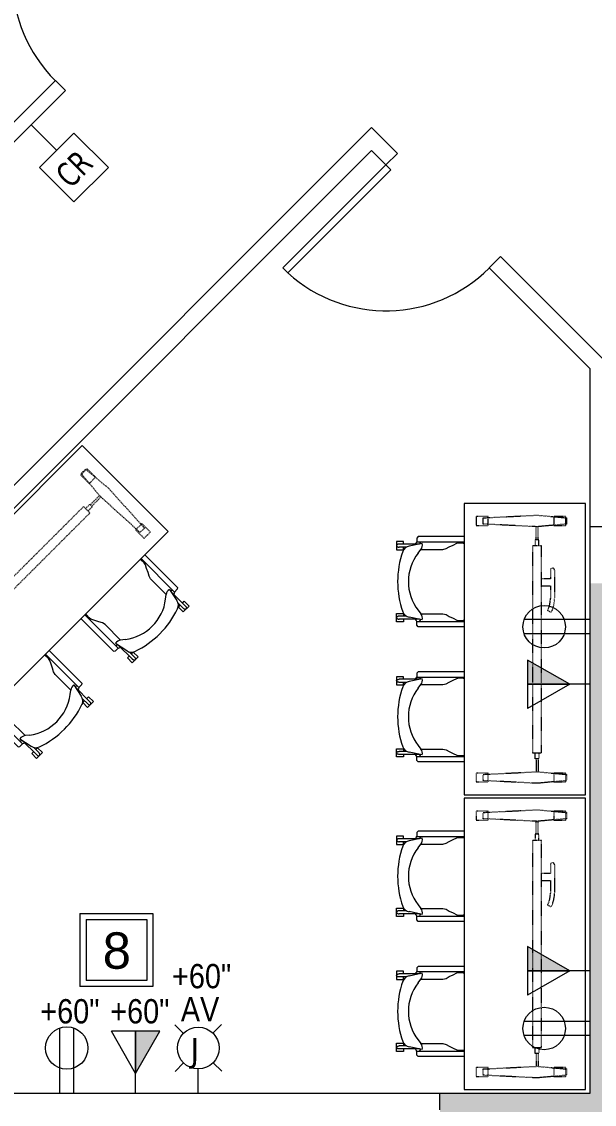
# Model space of a CAD drawing. Header units: inches. Extents: x 1 to 4591, y -953 to 1388.
# Drawn here: x 2601.9 to 2743.3, y 15.5 to 283 of the extents above; entities that cross this region are included whole.
import ezdxf

# ---------------------------------------------------------------- set-up
doc = ezdxf.new("R2010")
doc.units = ezdxf.units.IN
doc.header["$MEASUREMENT"] = 0
doc.linetypes.add('Dash', pattern=[0.25, 0.125, -0.125])
for name, color, linetype, lineweight in [('4th Floor Revit Background_dwg', 8, 'Continuous', 9), ('A-ANNO-NOTE', 131, 'Continuous', 20), ('A-DETL-GENF', 92, 'Continuous', 9), ('A-DOOR', 31, 'Continuous', 9), ('A-EXIST-CORE', 7, 'Continuous', 9), ('A-WALL', 113, 'Continuous', 50), ('E-COMM-IDEN', 2, 'Continuous', 9), ('E-ELEC-FIXT-IDEN', 2, 'Continuous', 9), ('I-FURN', 30, 'Continuous', 9), ('I-FURN-HDLN', 30, 'Continuous', 9), ('I-WALL', 2, 'Continuous', 9)]:
    doc.layers.add(name, color=color, linetype=linetype, lineweight=lineweight)
doc.styles.add('Arial_1', font='arial.ttf', dxfattribs={"height": 9})
doc.styles.add('Arial_3', font='arial.ttf', dxfattribs={"width": 0.85, "height": 6})
doc.styles.add('Tahoma', font='tahoma.ttf', dxfattribs={"height": 6})
doc.styles.add('Tahoma_1', font='tahoma.ttf', dxfattribs={"width": 0.85, "height": 6})

# ---------------------------------------------------------------- blocks, each defined once
blk = doc.blocks.new('Single-Flush - 36_ x 96_-2611463-4th Floor New Construction - Tel_Data_Elec Plan')
at = {"layer": 'A-DOOR', "color": 250, "lineweight": 20}
for p, q in [((16.25, 1.75), (16.25, 37.77)), ((18, 37.77), (16.25, 37.77)), ((18, 1.75), (18, 37.77)), ((18, 1.75), (16.25, 1.75))]:
    blk.add_line(p, q, dxfattribs=at)
at = {"layer": 'A-DOOR'}
blk.add_arc((18, 1.75), 36.07, 92.7812, 180, dxfattribs=at)
blk = doc.blocks.new('Single-Flush - 36_ x 96_-1532445-4th Floor New Construction - Tel_Data_Elec Plan')
at = {"layer": 'A-DOOR', "color": 250, "lineweight": 20}
for p, q in [((16.25, 2), (16.25, 38.02)), ((18, 38.02), (16.25, 38.02)), ((18, 2), (18, 38.02)), ((18, 2), (16.25, 2))]:
    blk.add_line(p, q, dxfattribs=at)
at = {"layer": 'A-DOOR'}
blk.add_arc((18, 2), 36.07, 92.7812, 180, dxfattribs=at)
blk = doc.blocks.new('Training Tables - 30x72-592698-4th Floor New Construction - Tel_Data_Elec Plan')
at = {"layer": 'I-FURN'}
for p, q in [((-36, 15), (-36, -15)), ((36, 15), (-36, 15)), ((36, -15), (36, 15)), ((-36, -15), (36, -15)), ((-27.85, -15), (-27.85, -26.41)), ((-26.54, -26.71), (-26.54, -15)), ((-26.3, -16.32), (-26.25, -15.29)), ((-26.25, -15.29), (-26.22, -15)), ((-7.15, -15.29), (-7.18, -15)), ((-7.1, -16.32), (-7.15, -15.29)), ((-6.87, -26.71), (-6.87, -15)), ((-5.56, -15), (-5.56, -26.41)), ((5.56, -15), (5.56, -26.41)), ((6.87, -26.71), (6.87, -15)), ((7.1, -16.32), (7.15, -15.29)), ((7.15, -15.29), (7.18, -15)), ((26.25, -15.29), (26.22, -15)), ((26.3, -16.32), (26.25, -15.29)), ((26.54, -26.71), (26.54, -15)), ((27.85, -15), (27.85, -26.41)), ((-26.21, -16.85), (-26.3, -16.32)), ((-25.75, -17.75), (-26.21, -16.85)), ((-25.31, -18.7), (-25.75, -17.75)), ((-24.86, -19.49), (-25.31, -18.7)), ((-8.55, -19.49), (-8.1, -18.7)), ((-8.1, -18.7), (-7.65, -17.75)), ((-7.65, -17.75), (-7.2, -16.85)), ((-7.2, -16.85), (-7.1, -16.32)), ((7.2, -16.85), (7.1, -16.32)), ((7.65, -17.75), (7.2, -16.85)), ((8.1, -18.7), (7.65, -17.75)), ((8.55, -19.49), (8.1, -18.7)), ((24.86, -19.49), (25.31, -18.7)), ((25.31, -18.7), (25.75, -17.75)), ((25.75, -17.75), (26.21, -16.85)), ((26.21, -16.85), (26.3, -16.32)), ((-24.67, -20.24), (-24.86, -19.49)), ((-24.67, -25.69), (-24.67, -20.24)), ((-8.73, -20.24), (-8.55, -19.49)), ((-8.73, -25.69), (-8.73, -20.24)), ((8.73, -20.24), (8.55, -19.49)), ((8.73, -25.69), (8.73, -20.24)), ((24.67, -20.24), (24.86, -19.49)), ((24.67, -25.69), (24.67, -20.24)), ((-27.85, -26.41), (-27.48, -26.71)), ((-27.48, -26.71), (-26.54, -26.71)), ((-26.12, -25.37), (-25.46, -28.6)), ((-25.98, -26.05), (-25.98, -31.1)), ((-23.76, -26.39), (-24.67, -25.69)), ((-9.64, -26.39), (-8.73, -25.69)), ((-7.28, -25.37), (-7.95, -28.6)), ((-7.42, -26.05), (-7.42, -31.1)), ((-5.93, -26.71), (-6.87, -26.71)), ((-5.56, -26.41), (-5.93, -26.71)), ((5.56, -26.41), (5.93, -26.71)), ((5.93, -26.71), (6.87, -26.71)), ((7.28, -25.37), (7.95, -28.6)), ((7.42, -26.05), (7.42, -31.1)), ((9.64, -26.39), (8.73, -25.69)), ((23.76, -26.39), (24.67, -25.69)), ((26.12, -25.37), (25.46, -28.6)), ((25.98, -26.05), (25.98, -31.1)), ((27.48, -26.71), (26.54, -26.71)), ((27.85, -26.41), (27.48, -26.71)), ((-25.23, -29.27), (-25.23, -31.08)), ((-8.18, -29.27), (-8.18, -31.08)), ((8.18, -29.27), (8.18, -31.08)), ((25.23, -29.27), (25.23, -31.08)), ((-26.63, -30), (-26.63, -31.69)), ((-25.98, -30), (-26.63, -30)), ((-26.63, -31.69), (-24.58, -31.69)), ((-25.98, -31.1), (-25.98, -31.19)), ((-25.98, -31.19), (-25.96, -31.3)), ((-25.96, -31.3), (-25.93, -31.4)), ((-25.93, -31.4), (-25.89, -31.49)), ((-25.89, -31.49), (-25.83, -31.57)), ((-25.83, -31.57), (-25.77, -31.63)), ((-25.77, -31.63), (-25.71, -31.67)), ((-25.71, -31.67), (-25.64, -31.69)), ((-25.64, -31.69), (-25.57, -31.69)), ((-25.57, -31.69), (-25.5, -31.67)), ((-25.5, -31.67), (-25.44, -31.63)), ((-25.44, -31.63), (-25.38, -31.57)), ((-25.38, -31.57), (-25.33, -31.49)), ((-25.33, -31.49), (-25.28, -31.4)), ((-25.28, -31.4), (-25.25, -31.3)), ((-25.25, -31.3), (-25.23, -31.19)), ((-24.58, -30), (-25.23, -30)), ((-25.23, -31.19), (-25.23, -31.08)), ((-24.58, -31.69), (-24.58, -30)), ((-8.82, -30), (-8.18, -30)), ((-8.82, -31.69), (-8.82, -30)), ((-6.78, -31.69), (-8.82, -31.69)), ((-8.18, -31.08), (-8.17, -31.19)), ((-8.17, -31.19), (-8.15, -31.3)), ((-8.15, -31.3), (-8.12, -31.4)), ((-8.12, -31.4), (-8.08, -31.49)), ((-8.08, -31.49), (-8.03, -31.57)), ((-8.03, -31.57), (-7.97, -31.63)), ((-7.97, -31.63), (-7.9, -31.67)), ((-7.9, -31.67), (-7.83, -31.69)), ((-7.83, -31.69), (-7.76, -31.69)), ((-7.76, -31.69), (-7.7, -31.67)), ((-7.7, -31.67), (-7.63, -31.63)), ((-7.63, -31.63), (-7.57, -31.57)), ((-7.57, -31.57), (-7.52, -31.49)), ((-7.52, -31.49), (-7.48, -31.4)), ((-7.48, -31.4), (-7.45, -31.3)), ((-7.45, -31.3), (-7.43, -31.19)), ((-7.43, -31.19), (-7.42, -31.1)), ((-7.42, -30), (-6.78, -30)), ((-6.78, -30), (-6.78, -31.69)), ((6.78, -30), (6.78, -31.69)), ((7.42, -30), (6.78, -30)), ((6.78, -31.69), (8.82, -31.69)), ((7.43, -31.19), (7.42, -31.1)), ((7.45, -31.3), (7.43, -31.19)), ((7.48, -31.4), (7.45, -31.3)), ((7.52, -31.49), (7.48, -31.4)), ((7.57, -31.57), (7.52, -31.49)), ((7.63, -31.63), (7.57, -31.57)), ((7.7, -31.67), (7.63, -31.63)), ((7.76, -31.69), (7.7, -31.67)), ((7.83, -31.69), (7.76, -31.69)), ((7.9, -31.67), (7.83, -31.69)), ((7.97, -31.63), (7.9, -31.67)), ((8.03, -31.57), (7.97, -31.63)), ((8.08, -31.49), (8.03, -31.57)), ((8.12, -31.4), (8.08, -31.49)), ((8.15, -31.3), (8.12, -31.4)), ((8.17, -31.19), (8.15, -31.3)), ((8.18, -31.08), (8.17, -31.19)), ((8.82, -30), (8.18, -30)), ((8.82, -31.69), (8.82, -30)), ((24.58, -30), (25.23, -30)), ((24.58, -31.69), (24.58, -30)), ((26.63, -31.69), (24.58, -31.69)), ((25.23, -31.19), (25.23, -31.08)), ((25.25, -31.3), (25.23, -31.19)), ((25.28, -31.4), (25.25, -31.3)), ((25.33, -31.49), (25.28, -31.4)), ((25.38, -31.57), (25.33, -31.49)), ((25.44, -31.63), (25.38, -31.57)), ((25.5, -31.67), (25.44, -31.63)), ((25.57, -31.69), (25.5, -31.67)), ((25.64, -31.69), (25.57, -31.69)), ((25.71, -31.67), (25.64, -31.69)), ((25.77, -31.63), (25.71, -31.67)), ((25.83, -31.57), (25.77, -31.63)), ((25.89, -31.49), (25.83, -31.57)), ((25.93, -31.4), (25.89, -31.49)), ((25.96, -31.3), (25.93, -31.4)), ((25.98, -31.19), (25.96, -31.3)), ((25.98, -30), (26.63, -30)), ((25.98, -31.1), (25.98, -31.19)), ((26.63, -30), (26.63, -31.69))]:
    blk.add_line(p, q, dxfattribs=at)
for centre, radius, start, end in [((-26.64, -25.1), 0.933, 276.1183, 310.6025), ((-26.76, -27.75), 1.05, 42.6215, 77.957), ((-25.73, -27.07), 1.74, 52.4563, 103.0064), ((-16.7, -17.2), 11.59, 232.4563, 307.5437), ((-7.67, -27.07), 1.74, 76.9936, 127.5437), ((-6.65, -27.75), 1.05, 102.043, 137.3785), ((-6.77, -25.1), 0.933, 229.3975, 263.8817), ((6.77, -25.1), 0.933, 276.1183, 310.6025), ((6.65, -27.75), 1.05, 42.6215, 77.957), ((7.67, -27.07), 1.74, 52.4563, 103.0064), ((16.7, -17.2), 11.59, 232.4563, 307.5437), ((25.73, -27.07), 1.74, 76.9936, 127.5437), ((26.76, -27.75), 1.05, 102.043, 137.3785), ((26.64, -25.1), 0.933, 229.3975, 263.8817), ((-23.48, -28.29), 2, 188.9172, 250.5327), ((-9.92, -28.29), 2, 289.4673, 351.0828), ((9.92, -28.29), 2, 188.9172, 250.5327), ((23.48, -28.29), 2, 289.4673, 351.0828), ((-16.7, -9.11), 22.34, 250.5327, 289.4673), ((16.7, -9.11), 22.34, 250.5327, 289.4673)]:
    blk.add_arc(centre, radius, start, end, dxfattribs=at)
at = {"layer": 'I-FURN-HDLN', "linetype": 'Dash'}
for p, q in [((-33.13, 3), (-32.47, 10.3)), ((-32.8, 10.12), (-32.8, 7.16)), ((-30.6, 10.12), (-32.8, 10.12)), ((-32.47, 10.3), (-30.93, 10.3)), ((-30.93, 10.3), (-30.27, 3)), ((-30.6, 7.16), (-30.6, 10.12)), ((30.27, 3), (30.93, 10.3)), ((32.8, 10.12), (30.6, 10.12)), ((30.6, 10.12), (30.6, 7.16)), ((30.93, 10.3), (32.47, 10.3)), ((32.47, 10.3), (33.13, 3)), ((32.8, 7.16), (32.8, 10.12)), ((-32.8, 7.16), (-30.6, 7.16)), ((-19.56, 7.3), (-12.56, 7.3)), ((-19.56, 6.3), (-17.4, 6.3)), ((-17.4, 6.3), (-17.4, 4.11)), ((-15.64, 6.3), (-12.56, 6.3)), ((-15.64, 4.11), (-15.64, 6.3)), ((-9.57, 5.63), (-9.15, 6.54)), ((30.6, 7.16), (32.8, 7.16)), ((-32.47, -10.29), (-33.13, 3)), ((-30.27, 3), (-30.93, -10.29)), ((-27.07, 3.25), (-30.29, 3.25)), ((-27.07, 2.75), (-30.28, 2.75)), ((-27.07, 3.43), (-27.07, 2.57)), ((-25.57, 3.43), (-27.07, 3.43)), ((-25.57, 4.11), (-25.57, 1.89)), ((25.58, 4.11), (-25.57, 4.11)), ((25.58, 1.89), (25.58, 4.11)), ((25.58, 3.43), (27.08, 3.43)), ((27.08, 3.43), (27.08, 2.57)), ((27.08, 3.25), (30.29, 3.25)), ((27.08, 2.75), (30.28, 2.75)), ((30.93, -10.29), (30.27, 3)), ((33.13, 3), (32.47, -10.29)), ((-27.07, 2.57), (-25.57, 2.57)), ((-25.57, 1.89), (25.58, 1.89)), ((27.08, 2.57), (25.58, 2.57)), ((-32.8, -9.05), (-32.8, -12.01)), ((-30.6, -9.05), (-32.8, -9.05)), ((-30.93, -10.29), (-32.47, -10.29)), ((-30.6, -12.01), (-30.6, -9.05)), ((32.8, -9.05), (30.6, -9.05)), ((30.6, -9.05), (30.6, -12.01)), ((32.47, -10.29), (30.93, -10.29)), ((32.8, -12.01), (32.8, -9.05)), ((-32.8, -12.01), (-30.6, -12.01)), ((30.6, -12.01), (32.8, -12.01))]:
    blk.add_line(p, q, dxfattribs=at)
for centre, radius, start, end in [((-19.56, 6.8), 0.5, 90, 270), ((-12.56, -0.7), 8, 64.7939, 90), ((-12.56, -0.7), 7, 64.7589, 90)]:
    blk.add_arc(centre, radius, start, end, dxfattribs=at)
blk = doc.blocks.new('4th Floor Revit Background_dwg-1506688-4th Floor New Construction - Tel_Data_Elec Plan')
at = {"layer": 'A-EXIST-CORE', "flags": 128}
blk.add_lwpolyline([(1194.72, 999.26), (1194.72, 859.14), (1157.72, 859.14)], dxfattribs=at)
blk = doc.blocks.new('FORM Equipment_Fixture Tag - Square-214315-4th Floor New Construction - Tel_Data_Elec Plan')
at = {"layer": 'A-ANNO-NOTE'}
for p, q in [((-0.09375, 0.09375), (0.09375, 0.09375)), ((-0.09375, 0.09375), (0.09375, 0.09375)), ((-0.09375, 0.09375), (0.09375, 0.09375)), ((-0.09375, 0.09375), (-0.09375, -0.09375)), ((0.09375, 0.09375), (0.09375, -0.09375)), ((-0.078125, 0.078125), (-0.078125, -0.078125)), ((-0.078125, 0.078125), (0.078125, 0.078125)), ((0.078125, 0.078125), (0.078125, -0.078125)), ((0.078125, -0.078125), (-0.078125, -0.078125)), ((0.09375, -0.09375), (-0.09375, -0.09375))]:
    blk.add_line(p, q, dxfattribs=at)

msp = doc.modelspace()

# ---------------------------------------------------------------- hatches: boundary and pattern name
at = {"layer": 'A-ANNO-NOTE', "lineweight": 9}
for points in [[(2737.27, 119.27), (2726.82, 125.27), (2726.82, 119.27)], [(2737.27, 48.47), (2726.82, 54.47), (2726.82, 48.47)], [(2630.01, 23.06), (2636.01, 33.52), (2630.01, 33.52)]]:
    msp.add_hatch(color=256, dxfattribs=at).paths.add_polyline_path(points, flags=0)
at = {"layer": 'A-DETL-GENF'}
h = msp.add_hatch(color=9, dxfattribs=at)
h.paths.add_polyline_path([(3097.3, -162.72), (3245.2, -162.72), (3245.2, -147.94), (3456.83, -147.94), (3456.83, -162.72), (3571.34, -162.72), (3571.34, 64.4), (3097.3, 64.4), (3097.3, 24.53), (3106.79, 24.53), (3106.79, -19.47), (3097.3, -19.47), (3097.3, -77.47), (3106.79, -77.47), (3106.79, -121.47), (3097.3, -121.47), (3097.3, -158.22)], flags=0)
h.paths.add_polyline_path([(4231.23, -162.72), (4231.23, 68.31), (3945.23, 68.31), (3945.23, -162.72), (4221.97, -162.72)], flags=0)
h.paths.add_polyline_path([(2867.81, -160.85), (2965.29, -160.85), (2965.29, -120.86), (2955.79, -120.86), (2955.79, -76.86), (2965.79, -76.86), (2965.79, -18.86), (2955.79, -18.86), (2955.79, 25.14), (2965.29, 25.14), (2965.29, 62.36), (2881.54, 62.36), (2799.66, 144.24), (2742.19, 144.24), (2742.19, 18.14), (2705.21, 18.14), (2705.21, -160.85), (2863.81, -160.85)], flags=0)
h.paths.add_polyline_path([(2221.81, 330.78), (2221.81, 334.78), (2380.8, 334.78), (2494.98, 448.96), (2385.16, 558.75), (2314.52, 558.75), (2314.52, 773.5), (2198.58, 773.5), (2198.58, 330.78)], flags=0)

# ---------------------------------------------------------------- linework, layer by layer
at = {"layer": 'A-ANNO-NOTE'}
for p, q in [((2604.18, 257.55), (2610.54, 251.19)), ((2606.3, 246.95), (2614.78, 255.43)), ((2614.78, 255.43), (2623.27, 246.95)), ((2614.78, 238.46), (2606.3, 246.95)), ((2623.27, 246.95), (2614.78, 238.46)), ((2742.19, 135.25), (2725.99, 135.25)), ((2742.19, 131.76), (2725.99, 131.76)), ((2726.82, 125.27), (2726.82, 119.27)), ((2737.27, 119.27), (2726.82, 125.27)), ((2726.82, 125.27), (2726.82, 113.27)), ((2737.27, 119.27), (2726.82, 125.27)), ((2726.82, 119.27), (2737.27, 119.27)), ((2742.19, 119.27), (2726.82, 119.27)), ((2737.27, 119.27), (2726.82, 113.27)), ((2726.82, 54.47), (2726.82, 48.47)), ((2737.27, 48.47), (2726.82, 54.47)), ((2726.82, 54.47), (2726.82, 42.47)), ((2737.27, 48.47), (2726.82, 54.47)), ((2726.82, 48.47), (2737.27, 48.47)), ((2742.19, 48.47), (2726.82, 48.47)), ((2737.27, 48.47), (2726.82, 42.47)), ((2641.81, 33), (2639.69, 35.13)), ((2649.11, 33.07), (2651.23, 35.19)), ((2742.19, 35.96), (2725.99, 35.96)), ((2611.25, 18.14), (2611.25, 34.34)), ((2614.74, 18.14), (2614.74, 34.34)), ((2630.01, 23.06), (2624.01, 33.52)), ((2636.01, 33.52), (2624.01, 33.52)), ((2636.01, 33.52), (2630.01, 33.52)), ((2630.01, 33.52), (2630.01, 23.06)), ((2630.01, 23.06), (2636.01, 33.52)), ((2630.01, 18.14), (2630.01, 33.52)), ((2630.01, 23.06), (2636.01, 33.52)), ((2742.19, 32.47), (2725.99, 32.47)), ((2641.88, 25.71), (2639.75, 23.58)), ((2645.49, 18.14), (2645.49, 24.23)), ((2649.17, 25.77), (2651.3, 23.65))]:
    msp.add_line(p, q, dxfattribs=at)
for centre, radius in [((2730.95, 133.5), 5.25), ((2730.95, 34.22), 5.25), ((2612.99, 29.39), 5.25), ((2645.49, 29.39), 5.16)]:
    msp.add_circle(centre, radius, dxfattribs=at)
at = {"layer": 'A-WALL', "color": 250, "lineweight": 20}
for p, q in [((2688.32, 256.84), (2451.11, 19.62)), ((2694.69, 250.48), (2688.32, 256.84)), ((2512.87, 75.73), (2688.32, 251.18)), ((2688.32, 251.18), (2691.86, 247.65)), ((2691.86, 247.65), (2694.69, 250.48)), ((2720.14, 225.02), (2717.32, 222.19)), ((2746.19, 198.97), (2720.14, 225.02)), ((2717.32, 222.19), (2742.19, 197.31)), ((2742.19, 197.31), (2742.19, 158.27)), ((2742.19, 158.27), (2746.19, 158.27)), ((2705.21, 18.14), (2570.47, 18.14)), ((2705.21, 14.14), (2705.21, 18.14))]:
    msp.add_line(p, q, dxfattribs=at)
at = {"layer": 'I-WALL', "color": 250, "lineweight": 20}
for p, q in [((2610.19, 268.51), (2501.29, 159.61)), ((2612.66, 266.03), (2610.19, 268.51)), ((2502.36, 155.72), (2612.66, 266.03))]:
    msp.add_line(p, q, dxfattribs=at)

# ---------------------------------------------------------------- block references
at = {"layer": '4th Floor Revit Background_dwg', "color": 7}
msp.add_blockref('4th Floor Revit Background_dwg-1506688-4th Floor New Construction - Tel_Data_Elec Plan', (1547.47, -840.99), dxfattribs=at)
at = {"layer": 'A-ANNO-NOTE', "xscale": 96, "yscale": 96, "zscale": 96}
msp.add_blockref('FORM Equipment_Fixture Tag - Square-214315-4th Floor New Construction - Tel_Data_Elec Plan', (2625.26, 53.62), dxfattribs=at)
at = {"layer": 'A-DOOR', "lineweight": 13}
for name, p, rotation in [('Single-Flush - 36_ x 96_-2611463-4th Floor New Construction - Tel_Data_Elec Plan', (2624.15, 280), 45.00000000000005), ('Single-Flush - 36_ x 96_-1532445-4th Floor New Construction - Tel_Data_Elec Plan', (2706, 236.33), 134.9999999999999)]:
    msp.add_blockref(name, p, dxfattribs=dict(at, rotation=rotation))
at = {"layer": 'I-FURN'}
for p, rotation in [((2601.97, 142.2), 44.99999999999983), ((2726.19, 127.94), 269.9999999999997), ((2726.19, 55.14), 269.9999999999997)]:
    msp.add_blockref('Training Tables - 30x72-592698-4th Floor New Construction - Tel_Data_Elec Plan', p, dxfattribs=dict(at, rotation=rotation))

# ---------------------------------------------------------------- texts
at = {"layer": 'A-ANNO-NOTE', "lineweight": 9, "insert": (2609.67, 245.82), "char_height": 6, "width": 10.096, "attachment_point": 1, "rotation": 45, "style": 'Tahoma_1'}
msp.add_mtext('CR', dxfattribs=at)
at = {"layer": 'A-ANNO-NOTE', "lineweight": 9, "insert": (2625.36, 57.98), "char_height": 9, "width": 8.3742, "attachment_point": 2, "line_spacing_factor": 0.941778, "style": 'Arial_1'}
msp.add_mtext('8', dxfattribs=at)
at = {"layer": 'A-ANNO-NOTE', "lineweight": 9, "insert": (2643.58, 31.9), "char_height": 6, "width": 4.1208, "attachment_point": 1, "style": 'Tahoma'}
msp.add_mtext('J', dxfattribs=at)
at = {"layer": 'E-COMM-IDEN', "char_height": 6, "width": 17.336, "attachment_point": 2, "line_spacing_factor": 0.941778, "style": 'Arial_3'}
for insert in [(2646.32, 50.16), (2631.05, 41.48)]:
    msp.add_mtext('+60"', dxfattribs=dict(at, insert=insert))
at = {"layer": 'E-ELEC-FIXT-IDEN', "char_height": 6, "attachment_point": 2, "line_spacing_factor": 0.941778, "style": 'Arial_3'}
for s, insert, width in [('+60"', (2613.77, 41.48), 17.336), ('AV', (2645.93, 41.98), 11.3125)]:
    msp.add_mtext(s, dxfattribs=dict(at, insert=insert, width=width))

doc.saveas('drawing.dxf')
